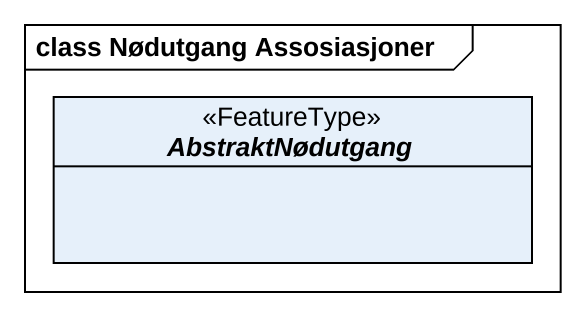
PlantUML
@startuml
mainframe class Nødutgang Assosiasjoner
hide circle
hide empty members
abstract class AbstraktNødutgang <<FeatureType>>
@enduml
